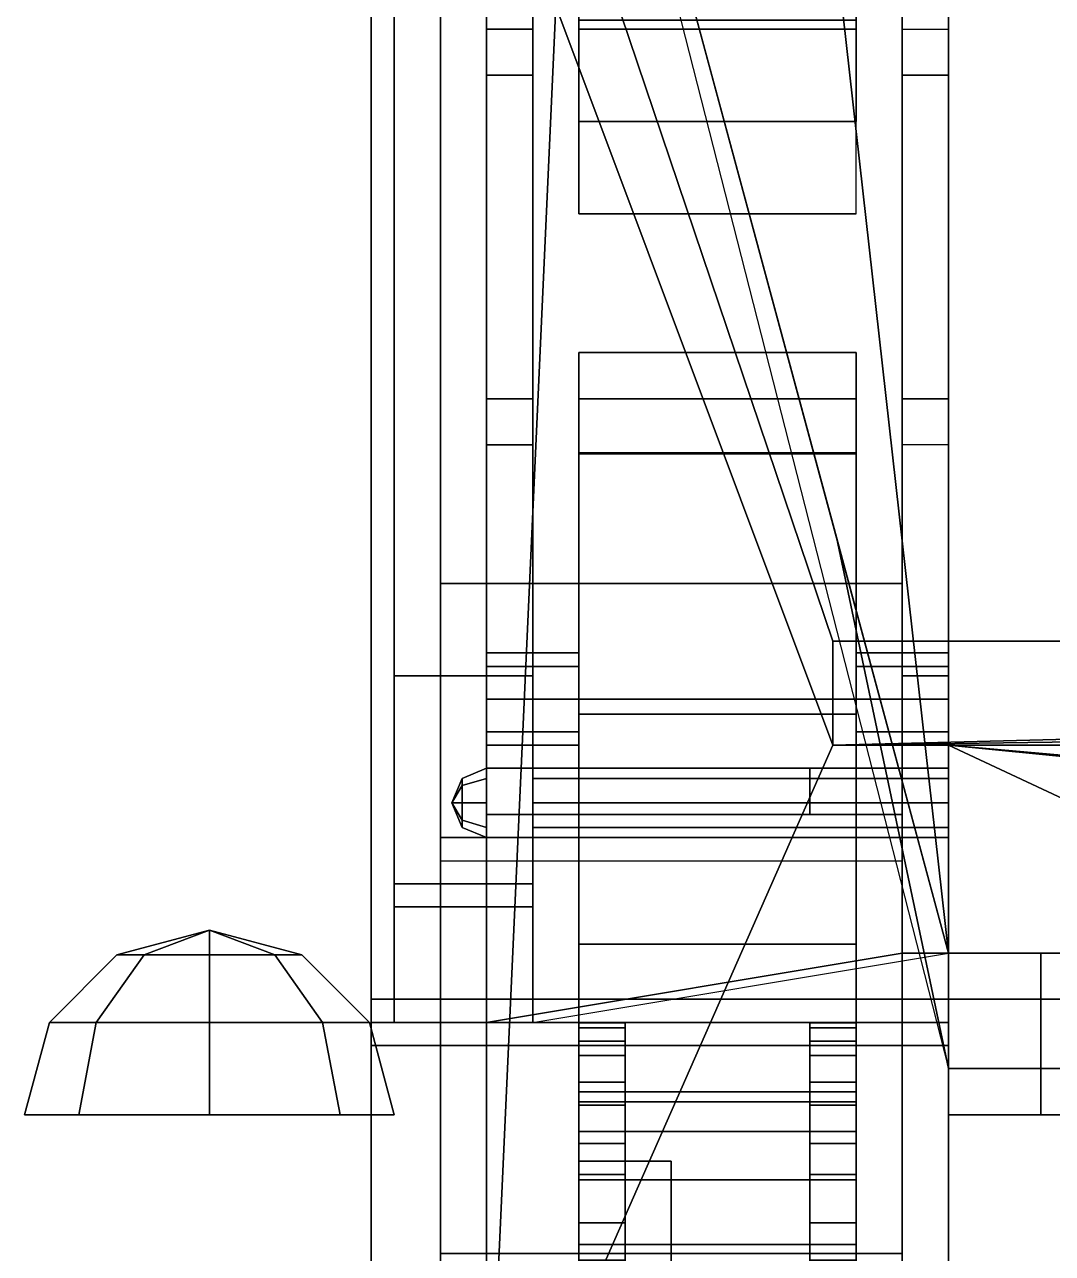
# Model space of a CAD drawing. Header units: millimetres. Extents: x -1.1 to 1, y -2.2 to 3.06.
# Drawn here: x -1.1 to -0.655, y -0.93 to -0.398 of the extents above; entities that cross this region are included whole.
import ezdxf

# ---------------------------------------------------------------- set-up
doc = ezdxf.new("R2010")
doc.units = ezdxf.units.MM
for name, color, linetype in [('fenders_c2p', 6, 'Continuous'), ('fenders_tks', 6, 'Continuous'), ('hull_c2p', 3, 'Continuous'), ('hull_tks', 7, 'Continuous'), ('suspension', 5, 'Continuous'), ('tent_c2p', 2, 'Continuous'), ('tracks', 3, 'Continuous'), ('wheels', 2, 'Continuous')]:
    doc.layers.add(name, color=color, linetype=linetype)

msp = doc.modelspace()

# ---------------------------------------------------------------- linework, layer by layer
for points in [[(-0.7, 1.12, 0.42), (-0.7, -1.31, 0.52), (-0.7, -1.31, 0.58), (-0.7, 1.22, 0.58)], [(-0.7, 0.85, 0.35), (-0.7, -1.19, 0.35), (-0.7, -1.31, 0.52), (-0.7, 1.12, 0.42)], [(0.7, 0.85, 0.35), (0.7, -1.19, 0.35), (-0.7, -1.19, 0.35), (-0.7, 0.85, 0.35)]]:
    msp.add_3dface(points)
at = {"layer": 'fenders_c2p'}
for points in [[(-0.7, -0.97, 1.01), (-0.7, 1.22, 1.01), (-0.95, 1.22, 1.01), (-0.95, -0.97, 1.01)], [(-0.95, -1, 0.85), (-0.95, -0.97, 1.01), (-0.95, 1.22, 1.01), (-0.95, 1.22, 0.66)], [(-0.7, -1.3, 0.88), (-0.7, -0.87, 1.01), (-0.7, -0.97, 1.01), (-0.7, -1.35, 0.87)]]:
    msp.add_3dface(points, dxfattribs=at)
at = {"layer": 'fenders_tks'}
for points in [[(-0.9, 0.76, 0.75), (-0.9, -0.71, 0.75), (-0.9, -0.71, 0.8), (-0.9, 0.83, 0.8)], [(-0.9, 0.83, 0.8), (-0.9, -1.05, 0.8), (-0.87, -0.39, 0.8), (-0.87, 0.6, 0.8)], [(-0.9, -1.05, 0.8), (-0.9, -1.05, 0.8), (-0.75, -0.71, 0.8), (-0.87, -0.39, 0.8)], [(-0.75, -0.71, 0.8), (-0.9, -1.05, 0.8), (-0.7, -1.05, 0.8), (-0.7, -0.71, 0.8)], [(-0.7, -0.71, 0.8), (-0.7, -1.05, 0.8), (-0.7, -0.71, 0.8)], [(-0.7, -1.05, 0.8), (-0.7, -1.13, 0.79), (-0.7, -0.71, 0.8)], [(-0.7, -1.13, 0.79), (-0.7, -1.23, 0.75), (-0.7, -1.31, 0.58), (-0.7, -0.71, 0.8)], [(-0.9, -0.73, 0.75), (-0.9, -1.07, 0.75), (-0.9, -1.05, 0.8), (-0.9, -0.73, 0.8)]]:
    msp.add_3dface(points, dxfattribs=at)
at = {"layer": 'hull_c2p'}
for points in [[(-0.7, -1.31, 0.58), (-0.7, -1.3, 0.88), (-0.7, 1.22, 1.01), (-0.7, 1.22, 0.58)], [(-0.7, -1.3, 0.88), (-0.7, -0.87, 1.01), (-0.7, 1.22, 1.01)], [(-0.65, -0.85, 1.01), (-0.65, 1.15, 1.01), (-0.7, 1.22, 1.01), (-0.7, -0.85, 1.01)], [(-1.02, -0.79, 1.38), (-1.06, -0.80072, 1.38), (-1.04828, -0.80072, 1.40828), (-1.02, -0.79, 1.38)], [(-1.02, -0.79, 1.38), (-1.04828, -0.80072, 1.35172), (-1.06, -0.80072, 1.38), (-1.02, -0.79, 1.38)], [(-1.02, -0.79, 1.38), (-1.04828, -0.80072, 1.40828), (-1.02, -0.80072, 1.42), (-1.02, -0.79, 1.38)], [(-1.02, -0.79, 1.38), (-1.02, -0.80072, 1.34), (-1.04828, -0.80072, 1.35172), (-1.02, -0.79, 1.38)], [(-1.02, -0.79, 1.38), (-1.02, -0.80072, 1.42), (-0.99172, -0.80072, 1.40828), (-1.02, -0.79, 1.38)], [(-1.02, -0.79, 1.38), (-0.99172, -0.80072, 1.40828), (-0.98, -0.80072, 1.38), (-1.02, -0.79, 1.38)], [(-1.02, -0.79, 1.38), (-0.98, -0.80072, 1.38), (-0.99172, -0.80072, 1.35172), (-1.02, -0.79, 1.38)], [(-1.02, -0.79, 1.38), (-0.99172, -0.80072, 1.35172), (-1.02, -0.80072, 1.34), (-1.02, -0.79, 1.38)], [(-1.06, -0.80072, 1.38), (-1.08928, -0.83, 1.38), (-1.06899, -0.83, 1.42899), (-1.04828, -0.80072, 1.40828)], [(-1.04828, -0.80072, 1.35172), (-1.06899, -0.83, 1.33101), (-1.08928, -0.83, 1.38), (-1.06, -0.80072, 1.38)], [(-1.04828, -0.80072, 1.40828), (-1.06899, -0.83, 1.42899), (-1.02, -0.83, 1.44928), (-1.02, -0.80072, 1.42)], [(-1.02, -0.80072, 1.34), (-1.02, -0.83, 1.31072), (-1.06899, -0.83, 1.33101), (-1.04828, -0.80072, 1.35172)], [(-1.02, -0.80072, 1.42), (-1.02, -0.83, 1.44928), (-0.97101, -0.83, 1.42899), (-0.99172, -0.80072, 1.40828)], [(-0.99172, -0.80072, 1.35172), (-0.97101, -0.83, 1.33101), (-1.02, -0.83, 1.31072), (-1.02, -0.80072, 1.34)], [(-0.99172, -0.80072, 1.40828), (-0.97101, -0.83, 1.42899), (-0.95072, -0.83, 1.38), (-0.98, -0.80072, 1.38)], [(-0.98, -0.80072, 1.38), (-0.95072, -0.83, 1.38), (-0.97101, -0.83, 1.33101), (-0.99172, -0.80072, 1.35172)], [(-0.66, -0.8, 1.62), (-0.7, -0.8, 1.64), (0.7, -0.8, 1.64), (0.66, -0.8, 1.62)], [(-0.7, -0.82, 1.62), (-0.7, -0.82, 1.64), (-0.7, -0.8, 1.64), (-0.7, -0.8, 1.62)], [(-0.7, -0.87, 1.01), (-0.7, -0.82, 1.62), (-0.7, -0.8, 1.62), (-0.7, -0.85, 1.01)], [(-0.7, -0.85, 1.01), (-0.7, -0.8, 1.62), (-0.66, -0.8, 1.62), (-0.66, -0.85, 1.01)], [(-0.7, -0.8, 1.62), (-0.7, -0.8, 1.64), (-0.66, -0.8, 1.62)], [(-0.7, -0.8, 1.64), (-0.7, -0.82, 1.64), (0.7, -0.82, 1.64), (0.7, -0.8, 1.64)], [(-0.66, -0.85, 1.01), (-0.66, -0.8, 1.62), (-0.66, -0.82, 1.62), (-0.66, -0.87, 1.01)], [(-0.7, -0.83, 1.39), (-0.7, -0.82, 1.38), (-0.95, -0.82, 1.38), (-0.95, -0.83, 1.39)], [(-0.7, -0.82, 1.38), (-0.7, -0.83, 1.37), (-0.95, -0.83, 1.37), (-0.95, -0.82, 1.38)], [(0.66, -0.82, 1.62), (0.7, -0.82, 1.64), (-0.7, -0.82, 1.64), (-0.66, -0.82, 1.62)], [(-0.66, -0.87, 1.01), (-0.66, -0.82, 1.62), (-0.7, -0.82, 1.62), (-0.7, -0.87, 1.01)], [(-0.66, -0.82, 1.62), (-0.66, -0.82, 1.62), (-0.7, -0.82, 1.64), (-0.7, -0.82, 1.62)], [(-1.08928, -0.83, 1.38), (-1.1, -0.87, 1.38), (-1.07657, -0.87, 1.43657), (-1.06899, -0.83, 1.42899)], [(-1.06899, -0.83, 1.33101), (-1.07657, -0.87, 1.32343), (-1.1, -0.87, 1.38), (-1.08928, -0.83, 1.38)], [(-1.06899, -0.83, 1.42899), (-1.07657, -0.87, 1.43657), (-1.02, -0.87, 1.46), (-1.02, -0.83, 1.44928)], [(-1.02, -0.83, 1.31072), (-1.02, -0.87, 1.3), (-1.07657, -0.87, 1.32343), (-1.06899, -0.83, 1.33101)], [(-1.02, -0.83, 1.44928), (-1.02, -0.87, 1.46), (-0.96343, -0.87, 1.43657), (-0.97101, -0.83, 1.42899)], [(-0.97101, -0.83, 1.33101), (-0.96343, -0.87, 1.32343), (-1.02, -0.87, 1.3), (-1.02, -0.83, 1.31072)], [(-0.97101, -0.83, 1.42899), (-0.96343, -0.87, 1.43657), (-0.94, -0.87, 1.38), (-0.95072, -0.83, 1.38)], [(-0.95072, -0.83, 1.38), (-0.94, -0.87, 1.38), (-0.96343, -0.87, 1.32343), (-0.97101, -0.83, 1.33101)], [(-0.7, -0.84, 1.38), (-0.7, -0.83, 1.39), (-0.95, -0.83, 1.39), (-0.95, -0.84, 1.38)], [(-0.7, -0.83, 1.37), (-0.7, -0.84, 1.38), (-0.95, -0.84, 1.38), (-0.95, -0.83, 1.37)], [(-0.02, -0.87, 1.01), (-0.02, -0.85, 1.01), (-0.66, -0.85, 1.01), (-0.66, -0.87, 1.01)], [(-0.94, -0.87, 1.38), (-0.96343, -0.87, 1.43657), (-1.1, -0.87, 1.38), (-1.07657, -0.87, 1.32343)], [(-0.96343, -0.87, 1.43657), (-1.02, -0.87, 1.46), (-1.07657, -0.87, 1.43657), (-1.1, -0.87, 1.38)], [(-0.96343, -0.87, 1.32343), (-0.94, -0.87, 1.38), (-1.07657, -0.87, 1.32343), (-1.02, -0.87, 1.3)], [(0.7, -1.3, 0.88), (0.7, -0.87, 1.01), (-0.7, -0.87, 1.01), (-0.7, -1.3, 0.88)]]:
    msp.add_3dface(points, dxfattribs=at)
at = {"layer": 'hull_tks'}
for points in [[(-0.7, 1.22, 0.58), (-0.7, -1.31, 0.58), (-0.7, -0.39, 0.8), (-0.7, 0.78, 0.8)], [(-0.87, -0.39, 0.8), (-0.75, -0.71, 0.8), (-0.75, -0.6649, 1.03), (-0.87, -0.31, 1.15)], [(-0.75, -0.6649, 1.03), (0.05, -0.6649, 1.03), (-0.07, -0.31, 1.15), (-0.87, -0.31, 1.15)], [(-0.7, -0.39, 0.8), (-0.7, -1.31, 0.58), (-0.7, -0.71, 0.8)], [(-0.75, -0.71, 0.8), (0.27272, -0.68398, 0.93272), (0.05, -0.6649, 1.03), (-0.75, -0.6649, 1.03)], [(-0.75, -0.71, 0.8), (0.4, -0.69431, 0.88), (0.27272, -0.68398, 0.93272), (-0.75, -0.71, 0.8)], [(-0.75, -0.71, 0.8), (0.75, -0.71, 0.8), (0.4, -0.69431, 0.88), (-0.75, -0.71, 0.8)], [(-0.7, -0.71, 0.8), (-0.7, -1.31, 0.58), (-0.56, -1.12455, 0.648), (-0.56, -0.77545, 0.776)], [(-0.7, -0.71, 0.8), (-0.04, -0.77545, 0.776), (0.04, -0.77545, 0.776), (-0.7, -0.71, 0.8)], [(-0.7, -0.71, 0.8), (-0.56, -0.77545, 0.776), (-0.04, -0.77545, 0.776), (-0.7, -0.71, 0.8)], [(-0.7, -0.71, 0.8), (0.04, -0.77545, 0.776), (0.56, -0.77545, 0.776), (0.7, -0.71, 0.8)]]:
    msp.add_3dface(points, dxfattribs=at)
at = {"layer": 'suspension'}
for points in [[(-0.94, -0.78, 0.25), (-0.94, -0.78, 0.27), (-0.94, 1.14, 0.27), (-0.94, 1.14, 0.25)], [(-0.9, -0.78, 0.27), (-0.9, 1.14, 0.27), (-0.94, 1.14, 0.27), (-0.94, -0.78, 0.27)], [(-0.9, 1.14, 0.27), (-0.9, -0.78, 0.27), (-0.9, -0.83, 0.35), (-0.9, 0.8, 0.35)], [(-0.88, 1.14, 0.25), (-0.88, -0.78, 0.25), (-0.9, -0.78, 0.25), (-0.9, 1.14, 0.25)], [(-0.88, -0.83, 0.35), (-0.88, -0.78, 0.25), (-0.88, 1.14, 0.25), (-0.88, 0.8, 0.35)], [(-0.9, 0.71, 0.52), (-0.9, -0.68, 0.64), (-0.88, -0.68, 0.64), (-0.88, 0.71, 0.52)], [(-0.9, 0.7, 0.49), (-0.9, -0.68, 0.6), (-0.9, -0.68, 0.64), (-0.9, 0.71, 0.52)], [(-0.94, 0.7, 0.48), (-0.94, -0.68, 0.59), (-0.94, -0.68, 0.6), (-0.94, 0.7, 0.49)], [(-0.94, 0.7, 0.49), (-0.94, -0.68, 0.6), (-0.9, -0.68, 0.6), (-0.9, 0.7, 0.49)], [(-0.9, 0.26, 0.35), (-0.9, -0.4, 0.35), (-0.88, -0.4, 0.35), (-0.88, 0.26, 0.35)], [(-0.86, -0.4, 0.38), (-0.86, -0.4, 0.41), (-0.86, -0.18, 0.48), (-0.86, -0.15, 0.41)], [(-0.74, -0.4, 0.41), (-0.74, -0.18, 0.48), (-0.86, -0.18, 0.48), (-0.86, -0.4, 0.41)], [(-0.9, -0.71, 0.16), (-0.9, -0.68, 0.18), (-0.9, -0.3, 0.18), (-0.9, -0.27, 0.16)], [(-0.88, -0.27, 0.16), (-0.88, -0.3, 0.18), (-0.88, -0.68, 0.18), (-0.88, -0.71, 0.16)], [(-0.72, -0.71, 0.16), (-0.72, -0.68, 0.18), (-0.72, -0.3, 0.18), (-0.72, -0.27, 0.16)], [(-0.7, -0.27, 0.16), (-0.7, -0.3, 0.18), (-0.7, -0.68, 0.18), (-0.7, -0.71, 0.16)], [(-0.9, -0.68, 0.18), (-0.9, -0.56, 0.19), (-0.9, -0.42, 0.19), (-0.9, -0.3, 0.18)], [(-0.88, -0.3, 0.18), (-0.9, -0.3, 0.18), (-0.9, -0.42, 0.19), (-0.88, -0.42, 0.19)], [(-0.88, -0.3, 0.18), (-0.88, -0.42, 0.19), (-0.88, -0.56, 0.19), (-0.88, -0.68, 0.18)], [(-0.72, -0.68, 0.18), (-0.72, -0.56, 0.19), (-0.72, -0.42, 0.19), (-0.72, -0.3, 0.18)], [(-0.7, -0.3, 0.18), (-0.72, -0.3, 0.18), (-0.72, -0.42, 0.19), (-0.7, -0.42, 0.19)], [(-0.7, -0.3, 0.18), (-0.7, -0.42, 0.19), (-0.7, -0.56, 0.19), (-0.7, -0.68, 0.18)], [(-0.9, -0.4, 0.35), (-0.9, -0.58, 0.35), (-0.9, -0.56, 0.4), (-0.9, -0.42, 0.4)], [(-0.9, -0.4, 0.35), (-0.9, -0.42, 0.4), (-0.88, -0.42, 0.4), (-0.88, -0.4, 0.35)], [(-0.9, -0.58, 0.25), (-0.9, -0.4, 0.25), (-0.9, -0.42, 0.23), (-0.9, -0.56, 0.23)], [(-0.9, -0.4, 0.25), (-0.88, -0.4, 0.25), (-0.88, -0.42, 0.23), (-0.9, -0.42, 0.23)], [(-0.88, -0.42, 0.4), (-0.88, -0.56, 0.4), (-0.88, -0.58, 0.35), (-0.88, -0.4, 0.35)], [(-0.88, -0.4, 0.25), (-0.88, -0.58, 0.25), (-0.88, -0.56, 0.23), (-0.88, -0.42, 0.23)], [(-0.86, -0.4, 0.37), (-0.86, -0.4, 0.38), (-0.74, -0.4, 0.38), (-0.74, -0.4, 0.37)], [(-0.86, -0.48, 0.37), (-0.86, -0.48, 0.42), (-0.86, -0.4, 0.42), (-0.86, -0.4, 0.37)], [(-0.74, -0.4, 0.42), (-0.74, -0.4, 0.41), (-0.86, -0.4, 0.41), (-0.86, -0.4, 0.42)], [(-0.74, -0.48, 0.42), (-0.74, -0.4, 0.42), (-0.86, -0.4, 0.42), (-0.86, -0.48, 0.42)], [(-0.72, -0.58, 0.25), (-0.72, -0.4, 0.25), (-0.72, -0.42, 0.23), (-0.72, -0.56, 0.23)], [(-0.72, -0.4, 0.25), (-0.7, -0.4, 0.25), (-0.7, -0.42, 0.23), (-0.72, -0.42, 0.23)], [(-0.7, -0.4, 0.25), (-0.7, -0.58, 0.25), (-0.7, -0.56, 0.23), (-0.7, -0.42, 0.23)], [(-0.9, -0.42, 0.4), (-0.9, -0.56, 0.4), (-0.88, -0.56, 0.4), (-0.88, -0.42, 0.4)], [(-0.9, -0.42, 0.19), (-0.9, -0.56, 0.19), (-0.9, -0.56, 0.23), (-0.9, -0.42, 0.23)], [(-0.88, -0.42, 0.19), (-0.9, -0.42, 0.19), (-0.9, -0.42, 0.23), (-0.88, -0.42, 0.23)], [(-0.9, -0.42, 0.23), (-0.88, -0.42, 0.23), (-0.88, -0.56, 0.23), (-0.9, -0.56, 0.23)], [(-0.88, -0.56, 0.19), (-0.88, -0.42, 0.19), (-0.88, -0.42, 0.23), (-0.88, -0.56, 0.23)], [(-0.72, -0.42, 0.19), (-0.72, -0.56, 0.19), (-0.72, -0.56, 0.23), (-0.72, -0.42, 0.23)], [(-0.7, -0.42, 0.19), (-0.72, -0.42, 0.19), (-0.72, -0.42, 0.23), (-0.7, -0.42, 0.23)], [(-0.72, -0.42, 0.23), (-0.7, -0.42, 0.23), (-0.7, -0.56, 0.23), (-0.72, -0.56, 0.23)], [(-0.7, -0.56, 0.19), (-0.7, -0.42, 0.19), (-0.7, -0.42, 0.23), (-0.7, -0.56, 0.23)], [(-0.74, -0.48, 0.37), (-0.74, -0.48, 0.42), (-0.86, -0.48, 0.42), (-0.86, -0.48, 0.37)], [(-0.9, -0.56, 0.4), (-0.9, -0.58, 0.35), (-0.88, -0.58, 0.35), (-0.88, -0.56, 0.4)], [(-0.9, -0.56, 0.19), (-0.88, -0.56, 0.19), (-0.88, -0.56, 0.23), (-0.9, -0.56, 0.23)], [(-0.9, -0.68, 0.18), (-0.88, -0.68, 0.18), (-0.88, -0.56, 0.19), (-0.9, -0.56, 0.19)], [(-0.9, -0.56, 0.23), (-0.88, -0.56, 0.23), (-0.88, -0.58, 0.25), (-0.9, -0.58, 0.25)], [(-0.72, -0.56, 0.19), (-0.7, -0.56, 0.19), (-0.7, -0.56, 0.23), (-0.72, -0.56, 0.23)], [(-0.72, -0.68, 0.18), (-0.7, -0.68, 0.18), (-0.7, -0.56, 0.19), (-0.72, -0.56, 0.19)], [(-0.72, -0.56, 0.23), (-0.7, -0.56, 0.23), (-0.7, -0.58, 0.25), (-0.72, -0.58, 0.25)], [(-0.9, -0.58, 0.35), (-0.9, -0.72, 0.35), (-0.88, -0.72, 0.35), (-0.88, -0.58, 0.35)], [(-0.9, -0.67, 0.22), (-0.9, -0.71, 0.22), (-0.9, -0.71, 0.25), (-0.9, -0.67, 0.25)], [(-0.88, -0.67, 0.22), (-0.9, -0.67, 0.22), (-0.9, -0.67, 0.25), (-0.88, -0.67, 0.25)], [(-0.72, -0.67, 0.22), (-0.72, -0.71, 0.22), (-0.72, -0.71, 0.25), (-0.72, -0.67, 0.25)], [(-0.7, -0.67, 0.22), (-0.72, -0.67, 0.22), (-0.72, -0.67, 0.25), (-0.7, -0.67, 0.25)], [(-0.94, -0.68, 0.59), (-0.94, -0.77, 0.59), (-0.94, -0.77, 0.6), (-0.94, -0.68, 0.6)], [(-0.94, -0.68, 0.6), (-0.94, -0.77, 0.6), (-0.9, -0.77, 0.6), (-0.9, -0.68, 0.6)], [(-0.9, -0.68, 0.18), (-0.9, -0.71, 0.16), (-0.9, -0.71, 0.18), (-0.9, -0.68, 0.18)], [(-0.9, -0.71, 0.18), (-0.88, -0.71, 0.18), (-0.88, -0.68, 0.18), (-0.9, -0.68, 0.18)], [(-0.9, -0.68, 0.64), (-0.9, -0.75, 0.64), (-0.88, -0.75, 0.64), (-0.88, -0.68, 0.64)], [(-0.9, -0.68, 0.6), (-0.9, -0.77, 0.6), (-0.9, -0.75, 0.64), (-0.9, -0.68, 0.64)], [(-0.88, -0.71, 0.16), (-0.88, -0.68, 0.18), (-0.88, -0.68, 0.18), (-0.88, -0.71, 0.18)], [(-0.72, -0.68, 0.18), (-0.72, -0.71, 0.16), (-0.72, -0.71, 0.18), (-0.72, -0.68, 0.18)], [(-0.72, -0.71, 0.18), (-0.7, -0.71, 0.18), (-0.7, -0.68, 0.18), (-0.72, -0.68, 0.18)], [(-0.7, -0.71, 0.16), (-0.7, -0.68, 0.18), (-0.7, -0.68, 0.18), (-0.7, -0.71, 0.18)], [(-0.9, -0.71, 0.16), (-0.88, -0.71, 0.16), (-0.88, -0.71, 0.18), (-0.9, -0.71, 0.18)], [(-0.9, -0.71, 0.22), (-0.88, -0.71, 0.22), (-0.88, -0.71, 0.25), (-0.9, -0.71, 0.25)], [(-0.72, -0.71, 0.16), (-0.7, -0.71, 0.16), (-0.7, -0.71, 0.18), (-0.72, -0.71, 0.18)], [(-0.72, -0.71, 0.22), (-0.7, -0.71, 0.22), (-0.7, -0.71, 0.25), (-0.72, -0.71, 0.25)], [(-0.91061, -0.72439, 0.62), (-0.9, -0.72, 0.62), (-0.9, -0.72439, 0.60939), (-0.91061, -0.7275, 0.6125)], [(-0.91061, -0.7275, 0.6275), (-0.9, -0.72439, 0.63061), (-0.9, -0.72, 0.62), (-0.91061, -0.72439, 0.62)], [(-0.9, -0.72, 0.35), (-0.86, -0.72, 0.4), (-0.7, -0.72, 0.44), (-0.88, -0.72, 0.35)], [(-0.9, -0.72, 0.35), (-0.9, -0.74, 0.35), (-0.86, -0.74, 0.4), (-0.86, -0.72, 0.4)], [(-0.7, -0.72439, 0.63061), (-0.7, -0.72, 0.62), (-0.88, -0.72, 0.62), (-0.88, -0.72439, 0.63061)], [(-0.7, -0.72, 0.62), (-0.7, -0.72439, 0.60939), (-0.88, -0.72439, 0.60939), (-0.88, -0.72, 0.62)], [(-0.86, -0.72, 0.4), (-0.76, -0.72, 0.45), (-0.76, -0.72, 0.45), (-0.7, -0.72, 0.44)], [(-0.86, -0.72, 0.4), (-0.86, -0.74, 0.4), (-0.76, -0.74, 0.45), (-0.76, -0.72, 0.45)], [(-0.76, -0.72, 0.55), (-0.72, -0.72, 0.57), (-0.7, -0.72, 0.57), (-0.7, -0.72, 0.44)], [(-0.76, -0.72, 0.45), (-0.76, -0.72, 0.55), (-0.76, -0.72, 0.55), (-0.7, -0.72, 0.44)], [(-0.76, -0.72, 0.55), (-0.76, -0.74, 0.55), (-0.72, -0.74, 0.57), (-0.72, -0.72, 0.57)], [(-0.76, -0.72, 0.45), (-0.76, -0.74, 0.45), (-0.76, -0.74, 0.55), (-0.76, -0.72, 0.55)], [(-0.72, -0.72, 0.57), (-0.72, -0.8, 0.57), (-0.7, -0.8, 0.57), (-0.7, -0.72, 0.57)], [(-0.915, -0.735, 0.62), (-0.91061, -0.72439, 0.62), (-0.91061, -0.7275, 0.6125), (-0.915, -0.735, 0.62)], [(-0.915, -0.735, 0.62), (-0.91061, -0.7275, 0.6275), (-0.91061, -0.72439, 0.62), (-0.915, -0.735, 0.62)], [(-0.915, -0.735, 0.62), (-0.91061, -0.7275, 0.6125), (-0.91061, -0.735, 0.60939), (-0.915, -0.735, 0.62)], [(-0.915, -0.735, 0.62), (-0.91061, -0.735, 0.63061), (-0.91061, -0.7275, 0.6275), (-0.915, -0.735, 0.62)], [(-0.91061, -0.7275, 0.6125), (-0.9, -0.72439, 0.60939), (-0.9, -0.735, 0.605), (-0.91061, -0.735, 0.60939)], [(-0.91061, -0.735, 0.63061), (-0.9, -0.735, 0.635), (-0.9, -0.72439, 0.63061), (-0.91061, -0.7275, 0.6275)], [(-0.7, -0.735, 0.635), (-0.7, -0.72439, 0.63061), (-0.88, -0.72439, 0.63061), (-0.88, -0.735, 0.635)], [(-0.7, -0.72439, 0.60939), (-0.7, -0.735, 0.605), (-0.88, -0.735, 0.605), (-0.88, -0.72439, 0.60939)], [(-0.915, -0.735, 0.62), (-0.91061, -0.735, 0.60939), (-0.91061, -0.7425, 0.6125), (-0.915, -0.735, 0.62)], [(-0.915, -0.735, 0.62), (-0.91061, -0.7425, 0.6125), (-0.91061, -0.74561, 0.62), (-0.915, -0.735, 0.62)], [(-0.915, -0.735, 0.62), (-0.91061, -0.74561, 0.62), (-0.91061, -0.7425, 0.6275), (-0.915, -0.735, 0.62)], [(-0.915, -0.735, 0.62), (-0.91061, -0.7425, 0.6275), (-0.91061, -0.735, 0.63061), (-0.915, -0.735, 0.62)], [(-0.91061, -0.735, 0.60939), (-0.9, -0.735, 0.605), (-0.9, -0.74561, 0.60939), (-0.91061, -0.7425, 0.6125)], [(-0.91061, -0.7425, 0.6275), (-0.9, -0.74561, 0.63061), (-0.9, -0.735, 0.635), (-0.91061, -0.735, 0.63061)], [(-0.7, -0.74561, 0.63061), (-0.7, -0.735, 0.635), (-0.88, -0.735, 0.635), (-0.88, -0.74561, 0.63061)], [(-0.7, -0.735, 0.605), (-0.7, -0.74561, 0.60939), (-0.88, -0.74561, 0.60939), (-0.88, -0.735, 0.605)], [(-0.91061, -0.7425, 0.6125), (-0.9, -0.74561, 0.60939), (-0.9, -0.75, 0.62), (-0.91061, -0.74561, 0.62)], [(-0.91061, -0.74561, 0.62), (-0.9, -0.75, 0.62), (-0.9, -0.74561, 0.63061), (-0.91061, -0.7425, 0.6275)], [(-0.9, -0.74, 0.35), (-0.9, -0.83, 0.35), (-0.72, -0.8, 0.44), (-0.72, -0.74, 0.44)], [(-0.86, -0.74, 0.4), (-0.9, -0.74, 0.35), (-0.72, -0.74, 0.44), (-0.76, -0.74, 0.45)], [(-0.76, -0.74, 0.45), (-0.72, -0.74, 0.44), (-0.72, -0.74, 0.57), (-0.76, -0.74, 0.55)], [(-0.72, -0.74, 0.44), (-0.72, -0.8, 0.44), (-0.72, -0.8, 0.57), (-0.72, -0.74, 0.57)], [(-0.9, -0.75, 0.64), (-0.9, -0.77, 0.62), (-0.88, -0.77, 0.62), (-0.88, -0.75, 0.64)], [(-0.9, -0.77, 0.6), (-0.9, -0.77, 0.6), (-0.9, -0.77, 0.62), (-0.9, -0.75, 0.64)], [(-0.7, -0.75, 0.62), (-0.7, -0.74561, 0.63061), (-0.88, -0.74561, 0.63061), (-0.88, -0.75, 0.62)], [(-0.7, -0.74561, 0.60939), (-0.7, -0.75, 0.62), (-0.88, -0.75, 0.62), (-0.88, -0.74561, 0.60939)], [(-0.94, -0.77, 0.6), (-0.94, -0.77, 0.59), (-0.88, -0.77, 0.59), (-0.9, -0.77, 0.6)], [(-0.9, -0.77, 0.62), (-0.9, -0.77, 0.6), (-0.88, -0.77, 0.59), (-0.88, -0.77, 0.62)], [(-0.88, -0.78, 0.25), (-0.88, -0.83, 0.29), (-0.94, -0.83, 0.29), (-0.94, -0.78, 0.25)], [(-0.94, -0.83, 0.29), (-0.94, -0.83, 0.31), (-0.94, -0.78, 0.27), (-0.94, -0.78, 0.25)], [(-0.9, -0.83, 0.31), (-0.9, -0.78, 0.27), (-0.94, -0.78, 0.27), (-0.94, -0.83, 0.31)], [(-0.9, -0.78, 0.27), (-0.9, -0.83, 0.31), (-0.9, -0.83, 0.35)], [(-0.88, -0.83, 0.35), (-0.88, -0.83, 0.29), (-0.88, -0.78, 0.25), (-0.88, -0.83, 0.35)], [(-0.72, -0.8, 0.44), (-0.9, -0.83, 0.35), (-0.88, -0.83, 0.35), (-0.7, -0.8, 0.44)], [(-0.72, -0.8, 0.57), (-0.72, -0.8, 0.44), (-0.7, -0.8, 0.44), (-0.7, -0.8, 0.57)], [(-0.88, -0.83, 0.29), (-0.9, -0.83, 0.31), (-0.94, -0.83, 0.31), (-0.94, -0.83, 0.29)], [(-0.9, -0.83, 0.35), (-0.9, -0.83, 0.31), (-0.88, -0.83, 0.29), (-0.88, -0.83, 0.35)]]:
    msp.add_3dface(points, dxfattribs=at)
at = {"layer": 'tent_c2p'}
for points in [[(-0.7, -0.8, 1.62), (-0.7, -0.8, 1.64), (-0.8, 0.09, 1.74), (-0.94, 0.09, 1.65)], [(-0.74854, -0.62, 1.44), (-0.7, -0.8, 1.62), (-0.94, 0.09, 1.65), (-0.82944, -0.32, 1.44)], [(-0.7, -0.85, 1.01), (-0.74854, -0.62, 1.25), (-0.82944, -0.32, 1.25), (-0.94, 0.09, 1.01)], [(0.8, 0.09, 1.74), (-0.8, 0.09, 1.74), (-0.7, -0.8, 1.64), (0.7, -0.8, 1.64)], [(-0.7, -0.85, 1.01), (-0.7, -0.8, 1.62), (-0.74854, -0.62, 1.44), (-0.74854, -0.62, 1.25)]]:
    msp.add_3dface(points, dxfattribs=at)
at = {"layer": 'tracks'}
for points in [[(-0.92, 0.58, 0.02), (-0.92, -0.76, 0.02), (-0.92, -0.75, 0.05), (-0.92, 0.57, 0.05)], [(-0.72, -0.75, 0.05), (-0.72, -0.76, 0.02), (-0.72, 0.58, 0.02), (-0.72, 0.57, 0.05)], [(-0.92, 0.57, 0.05), (-0.92, -0.75, 0.05), (-0.72, -0.75, 0.05), (-0.72, 0.57, 0.05)], [(-0.72, -0.64, 0.72), (-0.72, -0.23, 0.69), (-0.92, -0.23, 0.69), (-0.92, -0.64, 0.72)], [(-0.92, -0.64, 0.72), (-0.92, -0.23, 0.69), (-0.92, -0.23, 0.66), (-0.92, -0.64, 0.69)], [(-0.92, -0.64, 0.69), (-0.92, -0.23, 0.66), (-0.72, -0.23, 0.66), (-0.72, -0.64, 0.69)], [(-0.72, -0.23, 0.66), (-0.72, -0.23, 0.69), (-0.72, -0.64, 0.72), (-0.72, -0.64, 0.69)], [(-0.72, -0.93, 0.76), (-0.72, -0.64, 0.72), (-0.92, -0.64, 0.72), (-0.92, -0.93, 0.76)], [(-0.92, -0.93, 0.76), (-0.92, -0.64, 0.72), (-0.92, -0.64, 0.69), (-0.92, -0.93, 0.73)], [(-0.92, -0.93, 0.73), (-0.92, -0.64, 0.69), (-0.72, -0.64, 0.69), (-0.72, -0.93, 0.73)], [(-0.72, -0.64, 0.69), (-0.72, -0.64, 0.72), (-0.72, -0.93, 0.76), (-0.72, -0.93, 0.73)], [(-0.92, -0.75, 0.05), (-0.92, -1.23, 0.37), (-0.72, -1.23, 0.37), (-0.72, -0.75, 0.05)], [(-0.92, -0.76, 0.02), (-0.92, -1.26, 0.35), (-0.92, -1.23, 0.37), (-0.92, -0.75, 0.05)], [(-0.72, -1.23, 0.37), (-0.72, -1.26, 0.35), (-0.72, -0.76, 0.02), (-0.72, -0.75, 0.05)], [(-0.72, -0.76, 0.02), (-0.72, -1.26, 0.35), (-0.92, -1.26, 0.35), (-0.92, -0.76, 0.02)], [(-0.72, -1.09, 0.76), (-0.72, -0.93, 0.76), (-0.92, -0.93, 0.76), (-0.92, -1.09, 0.76)], [(-0.92, -1.09, 0.76), (-0.92, -0.93, 0.76), (-0.92, -0.93, 0.73), (-0.92, -1.09, 0.73)], [(-0.92, -1.09, 0.73), (-0.92, -0.93, 0.73), (-0.72, -0.93, 0.73), (-0.72, -1.09, 0.73)], [(-0.72, -0.93, 0.73), (-0.72, -0.93, 0.76), (-0.72, -1.09, 0.76), (-0.72, -1.09, 0.73)]]:
    msp.add_3dface(points, dxfattribs=at)
at = {"layer": 'wheels'}
for points in [[(-0.86, -0.39607, 0.09393), (-0.86, -0.44, 0.2), (-0.86, -0.31, 0.2), (-0.86, -0.30414, 0.18586)], [(-0.86, -0.44, 0.2), (-0.86, -0.39607, 0.30607), (-0.86, -0.30414, 0.21414), (-0.86, -0.31, 0.2)], [(-0.74, -0.44, 0.2), (-0.74, -0.39607, 0.09393), (-0.74, -0.30414, 0.18586), (-0.74, -0.31, 0.2)], [(-0.74, -0.39607, 0.30607), (-0.74, -0.44, 0.2), (-0.74, -0.31, 0.2), (-0.74, -0.30414, 0.21414)], [(-0.74, -0.39607, 0.09393), (-0.74, -0.44, 0.2), (-0.86, -0.44, 0.2), (-0.86, -0.39607, 0.09393)], [(-0.74, -0.44, 0.2), (-0.74, -0.39607, 0.30607), (-0.86, -0.39607, 0.30607), (-0.86, -0.44, 0.2)], [(-0.74, -0.54, 0.2), (-0.74, -0.58393, 0.09393), (-0.86, -0.58393, 0.09393), (-0.86, -0.54, 0.2)], [(-0.86, -0.54, 0.2), (-0.86, -0.58393, 0.09393), (-0.86, -0.67586, 0.18586), (-0.86, -0.67, 0.2)], [(-0.74, -0.58393, 0.30607), (-0.74, -0.54, 0.2), (-0.86, -0.54, 0.2), (-0.86, -0.58393, 0.30607)], [(-0.86, -0.58393, 0.30607), (-0.86, -0.54, 0.2), (-0.86, -0.67, 0.2), (-0.86, -0.67586, 0.21414)], [(-0.74, -0.58393, 0.09393), (-0.74, -0.54, 0.2), (-0.74, -0.67, 0.2), (-0.74, -0.67586, 0.18586)], [(-0.74, -0.54, 0.2), (-0.74, -0.58393, 0.30607), (-0.74, -0.67586, 0.21414), (-0.74, -0.67, 0.2)], [(-0.86, -0.69657, 0.66657), (-0.86, -0.56, 0.61), (-0.86, -0.58343, 0.55343), (-0.86, -0.72, 0.61)], [(-0.86, -0.64, 0.69), (-0.86, -0.58343, 0.66657), (-0.86, -0.56, 0.61), (-0.86, -0.69657, 0.66657)], [(-0.74, -0.58343, 0.66657), (-0.74, -0.56, 0.61), (-0.86, -0.56, 0.61), (-0.86, -0.58343, 0.66657)], [(-0.74, -0.56, 0.61), (-0.74, -0.58343, 0.55343), (-0.86, -0.58343, 0.55343), (-0.86, -0.56, 0.61)], [(-0.86, -0.72, 0.61), (-0.86, -0.58343, 0.55343), (-0.86, -0.64, 0.53), (-0.86, -0.69657, 0.55343)], [(-0.74, -0.58343, 0.55343), (-0.74, -0.64, 0.53), (-0.86, -0.64, 0.53), (-0.86, -0.58343, 0.55343)], [(-0.74, -0.64, 0.69), (-0.74, -0.58343, 0.66657), (-0.86, -0.58343, 0.66657), (-0.86, -0.64, 0.69)], [(-0.86, -0.58393, 0.09393), (-0.86, -0.69, 0.05), (-0.86, -0.69, 0.18), (-0.86, -0.67586, 0.18586)], [(-0.74, -0.58393, 0.09393), (-0.74, -0.69, 0.05), (-0.86, -0.69, 0.05), (-0.86, -0.58393, 0.09393)], [(-0.74, -0.69, 0.35), (-0.74, -0.58393, 0.30607), (-0.86, -0.58393, 0.30607), (-0.86, -0.69, 0.35)], [(-0.86, -0.69, 0.35), (-0.86, -0.58393, 0.30607), (-0.86, -0.67586, 0.21414), (-0.86, -0.69, 0.22)], [(-0.74, -0.69, 0.05), (-0.74, -0.58393, 0.09393), (-0.74, -0.67586, 0.18586), (-0.74, -0.69, 0.18)], [(-0.74, -0.58393, 0.30607), (-0.74, -0.69, 0.35), (-0.74, -0.69, 0.22), (-0.74, -0.67586, 0.21414)], [(-0.74, -0.64, 0.53), (-0.74, -0.69657, 0.55343), (-0.86, -0.69657, 0.55343), (-0.86, -0.64, 0.53)], [(-0.74, -0.69657, 0.66657), (-0.74, -0.64, 0.69), (-0.86, -0.64, 0.69), (-0.86, -0.69657, 0.66657)], [(-0.86, -0.67586, 0.21414), (-0.86, -0.67, 0.2), (-0.9, -0.67, 0.2), (-0.9, -0.67586, 0.21414)], [(-0.86, -0.67, 0.2), (-0.86, -0.67586, 0.18586), (-0.9, -0.67586, 0.18586), (-0.9, -0.67, 0.2)], [(-0.9, -0.67586, 0.18586), (-0.9, -0.71, 0.2), (-0.9, -0.70414, 0.21414), (-0.9, -0.67, 0.2)], [(-0.9, -0.67, 0.2), (-0.9, -0.70414, 0.21414), (-0.9, -0.69, 0.22), (-0.9, -0.67586, 0.21414)], [(-0.74, -0.67, 0.2), (-0.74, -0.67586, 0.21414), (-0.7, -0.67586, 0.21414), (-0.7, -0.67, 0.2)], [(-0.74, -0.67586, 0.18586), (-0.74, -0.67, 0.2), (-0.7, -0.67, 0.2), (-0.7, -0.67586, 0.18586)], [(-0.7, -0.67, 0.2), (-0.7, -0.70414, 0.18586), (-0.7, -0.69, 0.18), (-0.7, -0.67586, 0.18586)], [(-0.7, -0.67586, 0.21414), (-0.7, -0.71, 0.2), (-0.7, -0.70414, 0.18586), (-0.7, -0.67, 0.2)], [(-0.86, -0.69, 0.22), (-0.86, -0.67586, 0.21414), (-0.9, -0.67586, 0.21414), (-0.9, -0.69, 0.22)], [(-0.86, -0.67586, 0.18586), (-0.86, -0.69, 0.18), (-0.9, -0.69, 0.18), (-0.9, -0.67586, 0.18586)], [(-0.9, -0.69, 0.18), (-0.9, -0.70414, 0.18586), (-0.9, -0.71, 0.2), (-0.9, -0.67586, 0.18586)], [(-0.74, -0.67586, 0.21414), (-0.74, -0.69, 0.22), (-0.7, -0.69, 0.22), (-0.7, -0.67586, 0.21414)], [(-0.74, -0.69, 0.18), (-0.74, -0.67586, 0.18586), (-0.7, -0.67586, 0.18586), (-0.7, -0.69, 0.18)], [(-0.7, -0.69, 0.22), (-0.7, -0.70414, 0.21414), (-0.7, -0.71, 0.2), (-0.7, -0.67586, 0.21414)], [(-0.86, -0.70414, 0.21414), (-0.86, -0.69, 0.22), (-0.9, -0.69, 0.22), (-0.9, -0.70414, 0.21414)], [(-0.86, -0.69, 0.18), (-0.86, -0.70414, 0.18586), (-0.9, -0.70414, 0.18586), (-0.9, -0.69, 0.18)], [(-0.86, -0.69, 0.05), (-0.86, -0.79607, 0.09393), (-0.86, -0.70414, 0.18586), (-0.86, -0.69, 0.18)], [(-0.74, -0.69, 0.05), (-0.74, -0.79607, 0.09393), (-0.86, -0.79607, 0.09393), (-0.86, -0.69, 0.05)], [(-0.74, -0.79607, 0.30607), (-0.74, -0.69, 0.35), (-0.86, -0.69, 0.35), (-0.86, -0.79607, 0.30607)], [(-0.86, -0.79607, 0.30607), (-0.86, -0.69, 0.35), (-0.86, -0.69, 0.22), (-0.86, -0.70414, 0.21414)], [(-0.74, -0.79607, 0.09393), (-0.74, -0.69, 0.05), (-0.74, -0.69, 0.18), (-0.74, -0.70414, 0.18586)], [(-0.74, -0.69, 0.35), (-0.74, -0.79607, 0.30607), (-0.74, -0.70414, 0.21414), (-0.74, -0.69, 0.22)], [(-0.74, -0.69, 0.22), (-0.74, -0.70414, 0.21414), (-0.7, -0.70414, 0.21414), (-0.7, -0.69, 0.22)], [(-0.74, -0.70414, 0.18586), (-0.74, -0.69, 0.18), (-0.7, -0.69, 0.18), (-0.7, -0.70414, 0.18586)], [(-0.74, -0.72, 0.61), (-0.74, -0.69657, 0.66657), (-0.86, -0.69657, 0.66657), (-0.86, -0.72, 0.61)], [(-0.74, -0.69657, 0.55343), (-0.74, -0.72, 0.61), (-0.86, -0.72, 0.61), (-0.86, -0.69657, 0.55343)], [(-0.86, -0.71, 0.2), (-0.86, -0.70414, 0.21414), (-0.9, -0.70414, 0.21414), (-0.9, -0.71, 0.2)], [(-0.86, -0.70414, 0.18586), (-0.86, -0.71, 0.2), (-0.9, -0.71, 0.2), (-0.9, -0.70414, 0.18586)], [(-0.86, -0.79607, 0.09393), (-0.86, -0.84, 0.2), (-0.86, -0.71, 0.2), (-0.86, -0.70414, 0.18586)], [(-0.86, -0.84, 0.2), (-0.86, -0.79607, 0.30607), (-0.86, -0.70414, 0.21414), (-0.86, -0.71, 0.2)], [(-0.74, -0.84, 0.2), (-0.74, -0.79607, 0.09393), (-0.74, -0.70414, 0.18586), (-0.74, -0.71, 0.2)], [(-0.74, -0.79607, 0.30607), (-0.74, -0.84, 0.2), (-0.74, -0.71, 0.2), (-0.74, -0.70414, 0.21414)], [(-0.74, -0.70414, 0.21414), (-0.74, -0.71, 0.2), (-0.7, -0.71, 0.2), (-0.7, -0.70414, 0.21414)], [(-0.74, -0.71, 0.2), (-0.74, -0.70414, 0.18586), (-0.7, -0.70414, 0.18586), (-0.7, -0.71, 0.2)], [(-0.74, -0.79607, 0.09393), (-0.74, -0.84, 0.2), (-0.86, -0.84, 0.2), (-0.86, -0.79607, 0.09393)], [(-0.74, -0.84, 0.2), (-0.74, -0.79607, 0.30607), (-0.86, -0.79607, 0.30607), (-0.86, -0.84, 0.2)], [(-0.84, -0.83021, 0.5241), (-0.86, -0.83021, 0.5241), (-0.86, -0.83231, 0.54399), (-0.84, -0.83231, 0.54399)], [(-0.84, -0.86, 0.51), (-0.86, -0.86, 0.51), (-0.86, -0.83021, 0.5241), (-0.84, -0.83021, 0.5241)], [(-0.86, -0.83231, 0.54399), (-0.86, -0.83021, 0.5241), (-0.86, -0.86, 0.51), (-0.86, -0.86437, 0.55158)], [(-0.84, -0.83021, 0.4959), (-0.86, -0.83021, 0.4959), (-0.86, -0.86, 0.51), (-0.84, -0.86, 0.51)], [(-0.84, -0.83231, 0.47601), (-0.86, -0.83231, 0.47601), (-0.86, -0.83021, 0.4959), (-0.84, -0.83021, 0.4959)], [(-0.86, -0.83021, 0.4959), (-0.86, -0.83231, 0.47601), (-0.86, -0.86437, 0.46842), (-0.86, -0.86, 0.51)], [(-0.84, -0.83231, 0.54399), (-0.86, -0.83231, 0.54399), (-0.86, -0.86437, 0.55158), (-0.84, -0.86437, 0.55158)], [(-0.84, -0.86437, 0.46842), (-0.86, -0.86437, 0.46842), (-0.86, -0.83231, 0.47601), (-0.84, -0.83231, 0.47601)], [(-0.84, -0.86437, 0.55158), (-0.84, -0.86, 0.51), (-0.84, -0.83021, 0.5241), (-0.84, -0.83231, 0.54399)], [(-0.84, -0.86, 0.51), (-0.84, -0.86437, 0.46842), (-0.84, -0.83231, 0.47601), (-0.84, -0.83021, 0.4959)], [(-0.74, -0.86, 0.51), (-0.76, -0.86, 0.51), (-0.76, -0.83021, 0.5241), (-0.74, -0.83021, 0.5241)], [(-0.74, -0.83021, 0.5241), (-0.76, -0.83021, 0.5241), (-0.76, -0.83231, 0.54399), (-0.74, -0.83231, 0.54399)], [(-0.76, -0.83231, 0.54399), (-0.76, -0.83021, 0.5241), (-0.76, -0.86, 0.51), (-0.76, -0.86437, 0.55158)], [(-0.74, -0.83231, 0.47601), (-0.76, -0.83231, 0.47601), (-0.76, -0.83021, 0.4959), (-0.74, -0.83021, 0.4959)], [(-0.74, -0.83021, 0.4959), (-0.76, -0.83021, 0.4959), (-0.76, -0.86, 0.51), (-0.74, -0.86, 0.51)], [(-0.76, -0.83021, 0.4959), (-0.76, -0.83231, 0.47601), (-0.76, -0.86437, 0.46842), (-0.76, -0.86, 0.51)], [(-0.74, -0.83231, 0.54399), (-0.76, -0.83231, 0.54399), (-0.76, -0.86437, 0.55158), (-0.74, -0.86437, 0.55158)], [(-0.74, -0.86437, 0.46842), (-0.76, -0.86437, 0.46842), (-0.76, -0.83231, 0.47601), (-0.74, -0.83231, 0.47601)], [(-0.74, -0.86437, 0.55158), (-0.74, -0.86, 0.51), (-0.74, -0.83021, 0.5241), (-0.74, -0.83231, 0.54399)], [(-0.74, -0.86, 0.51), (-0.74, -0.86437, 0.46842), (-0.74, -0.83231, 0.47601), (-0.74, -0.83021, 0.4959)], [(-0.84, -0.83817, 0.57156), (-0.86, -0.83817, 0.57156), (-0.86, -0.84435, 0.59058), (-0.84, -0.84435, 0.59058)], [(-0.84, -0.86437, 0.55158), (-0.86, -0.86437, 0.55158), (-0.86, -0.83817, 0.57156), (-0.84, -0.83817, 0.57156)], [(-0.86, -0.84435, 0.59058), (-0.86, -0.83817, 0.57156), (-0.86, -0.86437, 0.55158), (-0.86, -0.87729, 0.59135)], [(-0.84, -0.83817, 0.44844), (-0.86, -0.83817, 0.44844), (-0.86, -0.86437, 0.46842), (-0.84, -0.86437, 0.46842)], [(-0.84, -0.84435, 0.42942), (-0.86, -0.84435, 0.42942), (-0.86, -0.83817, 0.44844), (-0.84, -0.83817, 0.44844)], [(-0.86, -0.83817, 0.44844), (-0.86, -0.84435, 0.42942), (-0.86, -0.87729, 0.42865), (-0.86, -0.86437, 0.46842)], [(-0.84, -0.87729, 0.59135), (-0.84, -0.86437, 0.55158), (-0.84, -0.83817, 0.57156), (-0.84, -0.84435, 0.59058)], [(-0.84, -0.86437, 0.46842), (-0.84, -0.87729, 0.42865), (-0.84, -0.84435, 0.42942), (-0.84, -0.83817, 0.44844)], [(-0.74, -0.86437, 0.55158), (-0.76, -0.86437, 0.55158), (-0.76, -0.83817, 0.57156), (-0.74, -0.83817, 0.57156)], [(-0.74, -0.83817, 0.57156), (-0.76, -0.83817, 0.57156), (-0.76, -0.84435, 0.59058), (-0.74, -0.84435, 0.59058)], [(-0.76, -0.84435, 0.59058), (-0.76, -0.83817, 0.57156), (-0.76, -0.86437, 0.55158), (-0.76, -0.87729, 0.59135)], [(-0.74, -0.84435, 0.42942), (-0.76, -0.84435, 0.42942), (-0.76, -0.83817, 0.44844), (-0.74, -0.83817, 0.44844)], [(-0.74, -0.83817, 0.44844), (-0.76, -0.83817, 0.44844), (-0.76, -0.86437, 0.46842), (-0.74, -0.86437, 0.46842)], [(-0.76, -0.83817, 0.44844), (-0.76, -0.84435, 0.42942), (-0.76, -0.87729, 0.42865), (-0.76, -0.86437, 0.46842)], [(-0.74, -0.87729, 0.59135), (-0.74, -0.86437, 0.55158), (-0.74, -0.83817, 0.57156), (-0.74, -0.84435, 0.59058)], [(-0.74, -0.86437, 0.46842), (-0.74, -0.87729, 0.42865), (-0.74, -0.84435, 0.42942), (-0.74, -0.83817, 0.44844)], [(-0.84, -0.84435, 0.59058), (-0.86, -0.84435, 0.59058), (-0.86, -0.87729, 0.59135), (-0.84, -0.87729, 0.59135)], [(-0.84, -0.87729, 0.42865), (-0.86, -0.87729, 0.42865), (-0.86, -0.84435, 0.42942), (-0.84, -0.84435, 0.42942)], [(-0.74, -0.84435, 0.59058), (-0.76, -0.84435, 0.59058), (-0.76, -0.87729, 0.59135), (-0.74, -0.87729, 0.59135)], [(-0.74, -0.87729, 0.42865), (-0.76, -0.87729, 0.42865), (-0.76, -0.84435, 0.42942), (-0.74, -0.84435, 0.42942)], [(-0.84, -0.85581, 0.61634), (-0.86, -0.85581, 0.61634), (-0.86, -0.86581, 0.63366), (-0.84, -0.86581, 0.63366)], [(-0.84, -0.87729, 0.59135), (-0.86, -0.87729, 0.59135), (-0.86, -0.85581, 0.61634), (-0.84, -0.85581, 0.61634)], [(-0.86, -0.86581, 0.63366), (-0.86, -0.85581, 0.61634), (-0.86, -0.87729, 0.59135), (-0.86, -0.8982, 0.62756)], [(-0.84, -0.85581, 0.40366), (-0.86, -0.85581, 0.40366), (-0.86, -0.87729, 0.42865), (-0.84, -0.87729, 0.42865)], [(-0.84, -0.86581, 0.38634), (-0.86, -0.86581, 0.38634), (-0.86, -0.85581, 0.40366), (-0.84, -0.85581, 0.40366)], [(-0.86, -0.85581, 0.40366), (-0.86, -0.86581, 0.38634), (-0.86, -0.8982, 0.39244), (-0.86, -0.87729, 0.42865)], [(-0.84, -0.8982, 0.62756), (-0.84, -0.87729, 0.59135), (-0.84, -0.85581, 0.61634), (-0.84, -0.86581, 0.63366)], [(-0.84, -0.87729, 0.42865), (-0.84, -0.8982, 0.39244), (-0.84, -0.86581, 0.38634), (-0.84, -0.85581, 0.40366)], [(-0.74, -0.87729, 0.59135), (-0.76, -0.87729, 0.59135), (-0.76, -0.85581, 0.61634), (-0.74, -0.85581, 0.61634)], [(-0.74, -0.85581, 0.61634), (-0.76, -0.85581, 0.61634), (-0.76, -0.86581, 0.63366), (-0.74, -0.86581, 0.63366)], [(-0.76, -0.86581, 0.63366), (-0.76, -0.85581, 0.61634), (-0.76, -0.87729, 0.59135), (-0.76, -0.8982, 0.62756)], [(-0.74, -0.86581, 0.38634), (-0.76, -0.86581, 0.38634), (-0.76, -0.85581, 0.40366), (-0.74, -0.85581, 0.40366)], [(-0.74, -0.85581, 0.40366), (-0.76, -0.85581, 0.40366), (-0.76, -0.87729, 0.42865), (-0.74, -0.87729, 0.42865)], [(-0.76, -0.85581, 0.40366), (-0.76, -0.86581, 0.38634), (-0.76, -0.8982, 0.39244), (-0.76, -0.87729, 0.42865)], [(-0.74, -0.8982, 0.62756), (-0.74, -0.87729, 0.59135), (-0.74, -0.85581, 0.61634), (-0.74, -0.86581, 0.63366)], [(-0.74, -0.87729, 0.42865), (-0.74, -0.8982, 0.39244), (-0.74, -0.86581, 0.38634), (-0.74, -0.85581, 0.40366)], [(-0.86, -0.86437, 0.55158), (-0.86, -0.86, 0.51), (-0.86, -0.96, 0.68321), (-0.86, -0.92617, 0.65863)], [(-0.86, -0.96, 0.68321), (-0.86, -0.86, 0.51), (-0.86, -0.89, 0.51), (-0.86, -0.975, 0.65722)], [(-0.86, -0.92617, 0.36137), (-0.86, -0.96, 0.33679), (-0.86, -0.86, 0.51), (-0.86, -0.86437, 0.46842)], [(-0.86, -0.86, 0.51), (-0.86, -0.96, 0.33679), (-0.86, -0.975, 0.36278), (-0.86, -0.89, 0.51)], [(-0.76, -0.86437, 0.55158), (-0.76, -0.86, 0.51), (-0.84, -0.86, 0.51), (-0.84, -0.86437, 0.55158)], [(-0.76, -0.86, 0.51), (-0.76, -0.86437, 0.46842), (-0.84, -0.86437, 0.46842), (-0.84, -0.86, 0.51)], [(-0.74, -1.045, 0.53598), (-0.74, -1.03, 0.51), (-0.74, -0.86, 0.51), (-0.74, -0.96, 0.68321)], [(-0.74, -0.96, 0.68321), (-0.74, -0.86, 0.51), (-0.74, -0.86437, 0.55158), (-0.74, -0.92617, 0.65863)], [(-0.74, -1.03, 0.51), (-0.74, -1.045, 0.48402), (-0.74, -0.96, 0.33679), (-0.74, -0.86, 0.51)], [(-0.74, -0.86, 0.51), (-0.74, -0.96, 0.33679), (-0.74, -0.92617, 0.36137), (-0.74, -0.86437, 0.46842)], [(-0.86, -0.8982, 0.62756), (-0.86, -0.87729, 0.59135), (-0.86, -0.86437, 0.55158), (-0.86, -0.92617, 0.65863)], [(-0.86, -0.87729, 0.42865), (-0.86, -0.8982, 0.39244), (-0.86, -0.92617, 0.36137), (-0.86, -0.86437, 0.46842)], [(-0.84, -0.86581, 0.63366), (-0.86, -0.86581, 0.63366), (-0.86, -0.8982, 0.62756), (-0.84, -0.8982, 0.62756)], [(-0.84, -0.8982, 0.39244), (-0.86, -0.8982, 0.39244), (-0.86, -0.86581, 0.38634), (-0.84, -0.86581, 0.38634)], [(-0.76, -0.87729, 0.59135), (-0.76, -0.86437, 0.55158), (-0.84, -0.86437, 0.55158), (-0.84, -0.87729, 0.59135)], [(-0.76, -0.86437, 0.46842), (-0.76, -0.87729, 0.42865), (-0.84, -0.87729, 0.42865), (-0.84, -0.86437, 0.46842)], [(-0.74, -0.86581, 0.63366), (-0.76, -0.86581, 0.63366), (-0.76, -0.8982, 0.62756), (-0.74, -0.8982, 0.62756)], [(-0.74, -0.8982, 0.39244), (-0.76, -0.8982, 0.39244), (-0.76, -0.86581, 0.38634), (-0.74, -0.86581, 0.38634)], [(-0.74, -0.92617, 0.65863), (-0.74, -0.86437, 0.55158), (-0.74, -0.87729, 0.59135), (-0.74, -0.8982, 0.62756)], [(-0.74, -0.86437, 0.46842), (-0.74, -0.92617, 0.36137), (-0.74, -0.8982, 0.39244), (-0.74, -0.87729, 0.42865)], [(-0.76, -0.8982, 0.62756), (-0.76, -0.87729, 0.59135), (-0.84, -0.87729, 0.59135), (-0.84, -0.8982, 0.62756)], [(-0.76, -0.87729, 0.42865), (-0.76, -0.8982, 0.39244), (-0.84, -0.8982, 0.39244), (-0.84, -0.87729, 0.42865)], [(-0.84, -0.88239, 0.65647), (-0.86, -0.88239, 0.65647), (-0.86, -0.89577, 0.67133), (-0.84, -0.89577, 0.67133)], [(-0.84, -0.8982, 0.62756), (-0.86, -0.8982, 0.62756), (-0.86, -0.88239, 0.65647), (-0.84, -0.88239, 0.65647)], [(-0.86, -0.89577, 0.67133), (-0.86, -0.88239, 0.65647), (-0.86, -0.8982, 0.62756), (-0.86, -0.92617, 0.65863)], [(-0.84, -0.88239, 0.36353), (-0.86, -0.88239, 0.36353), (-0.86, -0.8982, 0.39244), (-0.84, -0.8982, 0.39244)], [(-0.84, -0.89577, 0.34867), (-0.86, -0.89577, 0.34867), (-0.86, -0.88239, 0.36353), (-0.84, -0.88239, 0.36353)], [(-0.86, -0.88239, 0.36353), (-0.86, -0.89577, 0.34867), (-0.86, -0.92617, 0.36137), (-0.86, -0.8982, 0.39244)], [(-0.84, -0.92617, 0.65863), (-0.84, -0.8982, 0.62756), (-0.84, -0.88239, 0.65647), (-0.84, -0.89577, 0.67133)], [(-0.84, -0.8982, 0.39244), (-0.84, -0.92617, 0.36137), (-0.84, -0.89577, 0.34867), (-0.84, -0.88239, 0.36353)], [(-0.74, -0.8982, 0.62756), (-0.76, -0.8982, 0.62756), (-0.76, -0.88239, 0.65647), (-0.74, -0.88239, 0.65647)], [(-0.74, -0.88239, 0.65647), (-0.76, -0.88239, 0.65647), (-0.76, -0.89577, 0.67133), (-0.74, -0.89577, 0.67133)], [(-0.76, -0.89577, 0.67133), (-0.76, -0.88239, 0.65647), (-0.76, -0.8982, 0.62756), (-0.76, -0.92617, 0.65863)], [(-0.74, -0.89577, 0.34867), (-0.76, -0.89577, 0.34867), (-0.76, -0.88239, 0.36353), (-0.74, -0.88239, 0.36353)], [(-0.74, -0.88239, 0.36353), (-0.76, -0.88239, 0.36353), (-0.76, -0.8982, 0.39244), (-0.74, -0.8982, 0.39244)], [(-0.76, -0.88239, 0.36353), (-0.76, -0.89577, 0.34867), (-0.76, -0.92617, 0.36137), (-0.76, -0.8982, 0.39244)], [(-0.74, -0.92617, 0.65863), (-0.74, -0.8982, 0.62756), (-0.74, -0.88239, 0.65647), (-0.74, -0.89577, 0.67133)], [(-0.74, -0.8982, 0.39244), (-0.74, -0.92617, 0.36137), (-0.74, -0.89577, 0.34867), (-0.74, -0.88239, 0.36353)], [(-0.82, -0.975, 0.36278), (-0.82, -0.89, 0.51), (-0.86, -0.89, 0.51), (-0.86, -0.975, 0.36278)], [(-0.82, -0.89, 0.51), (-0.82, -0.975, 0.65722), (-0.86, -0.975, 0.65722), (-0.86, -0.89, 0.51)], [(-0.82, -0.975, 0.65722), (-0.82, -0.89, 0.51), (-0.82, -1.03, 0.51), (-0.82, -1.045, 0.53598)], [(-0.82, -0.89, 0.51), (-0.82, -0.975, 0.36278), (-0.82, -1.045, 0.48402), (-0.82, -1.03, 0.51)], [(-0.84, -0.89577, 0.67133), (-0.86, -0.89577, 0.67133), (-0.86, -0.92617, 0.65863), (-0.84, -0.92617, 0.65863)], [(-0.84, -0.92617, 0.36137), (-0.86, -0.92617, 0.36137), (-0.86, -0.89577, 0.34867), (-0.84, -0.89577, 0.34867)], [(-0.76, -0.92617, 0.65863), (-0.76, -0.8982, 0.62756), (-0.84, -0.8982, 0.62756), (-0.84, -0.92617, 0.65863)], [(-0.76, -0.8982, 0.39244), (-0.76, -0.92617, 0.36137), (-0.84, -0.92617, 0.36137), (-0.84, -0.8982, 0.39244)], [(-0.74, -0.89577, 0.67133), (-0.76, -0.89577, 0.67133), (-0.76, -0.92617, 0.65863), (-0.74, -0.92617, 0.65863)], [(-0.74, -0.92617, 0.36137), (-0.76, -0.92617, 0.36137), (-0.76, -0.89577, 0.34867), (-0.74, -0.89577, 0.34867)], [(-0.84, -0.91672, 0.6902), (-0.86, -0.91672, 0.6902), (-0.86, -0.9329, 0.70195), (-0.84, -0.9329, 0.70195)], [(-0.84, -0.92617, 0.65863), (-0.86, -0.92617, 0.65863), (-0.86, -0.91672, 0.6902), (-0.84, -0.91672, 0.6902)], [(-0.86, -0.9329, 0.70195), (-0.86, -0.91672, 0.6902), (-0.86, -0.92617, 0.65863), (-0.86, -0.96, 0.68321)], [(-0.84, -0.91672, 0.3298), (-0.86, -0.91672, 0.3298), (-0.86, -0.92617, 0.36137), (-0.84, -0.92617, 0.36137)], [(-0.84, -0.9329, 0.31805), (-0.86, -0.9329, 0.31805), (-0.86, -0.91672, 0.3298), (-0.84, -0.91672, 0.3298)], [(-0.86, -0.91672, 0.3298), (-0.86, -0.9329, 0.31805), (-0.86, -0.96, 0.33679), (-0.86, -0.92617, 0.36137)], [(-0.84, -0.96, 0.68321), (-0.84, -0.92617, 0.65863), (-0.84, -0.91672, 0.6902), (-0.84, -0.9329, 0.70195)], [(-0.84, -0.92617, 0.36137), (-0.84, -0.96, 0.33679), (-0.84, -0.9329, 0.31805), (-0.84, -0.91672, 0.3298)], [(-0.74, -0.92617, 0.65863), (-0.76, -0.92617, 0.65863), (-0.76, -0.91672, 0.6902), (-0.74, -0.91672, 0.6902)], [(-0.74, -0.91672, 0.6902), (-0.76, -0.91672, 0.6902), (-0.76, -0.9329, 0.70195), (-0.74, -0.9329, 0.70195)], [(-0.76, -0.9329, 0.70195), (-0.76, -0.91672, 0.6902), (-0.76, -0.92617, 0.65863), (-0.76, -0.96, 0.68321)], [(-0.74, -0.9329, 0.31805), (-0.76, -0.9329, 0.31805), (-0.76, -0.91672, 0.3298), (-0.74, -0.91672, 0.3298)], [(-0.74, -0.91672, 0.3298), (-0.76, -0.91672, 0.3298), (-0.76, -0.92617, 0.36137), (-0.74, -0.92617, 0.36137)], [(-0.76, -0.91672, 0.3298), (-0.76, -0.9329, 0.31805), (-0.76, -0.96, 0.33679), (-0.76, -0.92617, 0.36137)], [(-0.74, -0.96, 0.68321), (-0.74, -0.92617, 0.65863), (-0.74, -0.91672, 0.6902), (-0.74, -0.9329, 0.70195)], [(-0.74, -0.92617, 0.36137), (-0.74, -0.96, 0.33679), (-0.74, -0.9329, 0.31805), (-0.74, -0.91672, 0.3298)], [(-0.76, -0.96, 0.68321), (-0.76, -0.92617, 0.65863), (-0.84, -0.92617, 0.65863), (-0.84, -0.96, 0.68321)], [(-0.76, -0.92617, 0.36137), (-0.76, -0.96, 0.33679), (-0.84, -0.96, 0.33679), (-0.84, -0.92617, 0.36137)]]:
    msp.add_3dface(points, dxfattribs=at)

doc.saveas('drawing.dxf')
